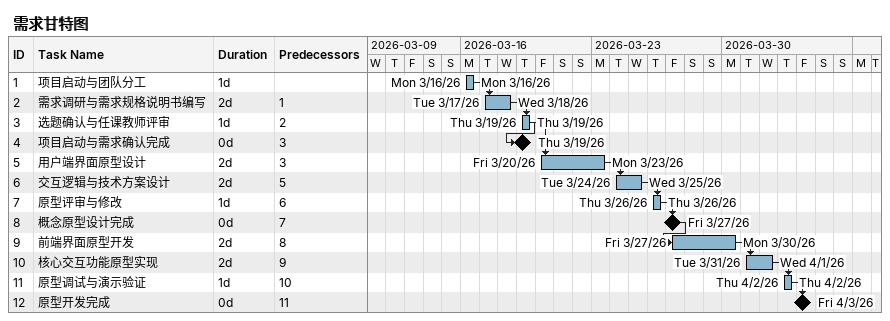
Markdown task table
需求甘特图

| ID | Task | Duration | Start | Finish | Predecessors |
|---|---|---|---|---|---|
| 1 | 项目启动与团队分工 | 1d | 2026-03-16 | 2026-03-16 |  |
| 2 | 需求调研与需求规格说明书编写 | 2d | 2026-03-17 | 2026-03-18 | 1 |
| 3 | 选题确认与任课教师评审 | 1d | 2026-03-19 | 2026-03-19 | 2 |
| 4 | 项目启动与需求确认完成 | 0d | 2026-03-19 | 2026-03-19 | 3 |
| 5 | 用户端界面原型设计 | 2d | 2026-03-20 | 2026-03-23 | 3 |
| 6 | 交互逻辑与技术方案设计 | 2d | 2026-03-24 | 2026-03-25 | 5 |
| 7 | 原型评审与修改 | 1d | 2026-03-26 | 2026-03-26 | 6 |
| 8 | 概念原型设计完成 | 0d | 2026-03-27 | 2026-03-27 | 7 |
| 9 | 前端界面原型开发 | 2d | 2026-03-27 | 2026-03-30 | 8 |
| 10 | 核心交互功能原型实现 | 2d | 2026-03-31 | 2026-04-01 | 9 |
| 11 | 原型调试与演示验证 | 1d | 2026-04-02 | 2026-04-02 | 10 |
| 12 | 原型开发完成 | 0d | 2026-04-03 | 2026-04-03 | 11 |
